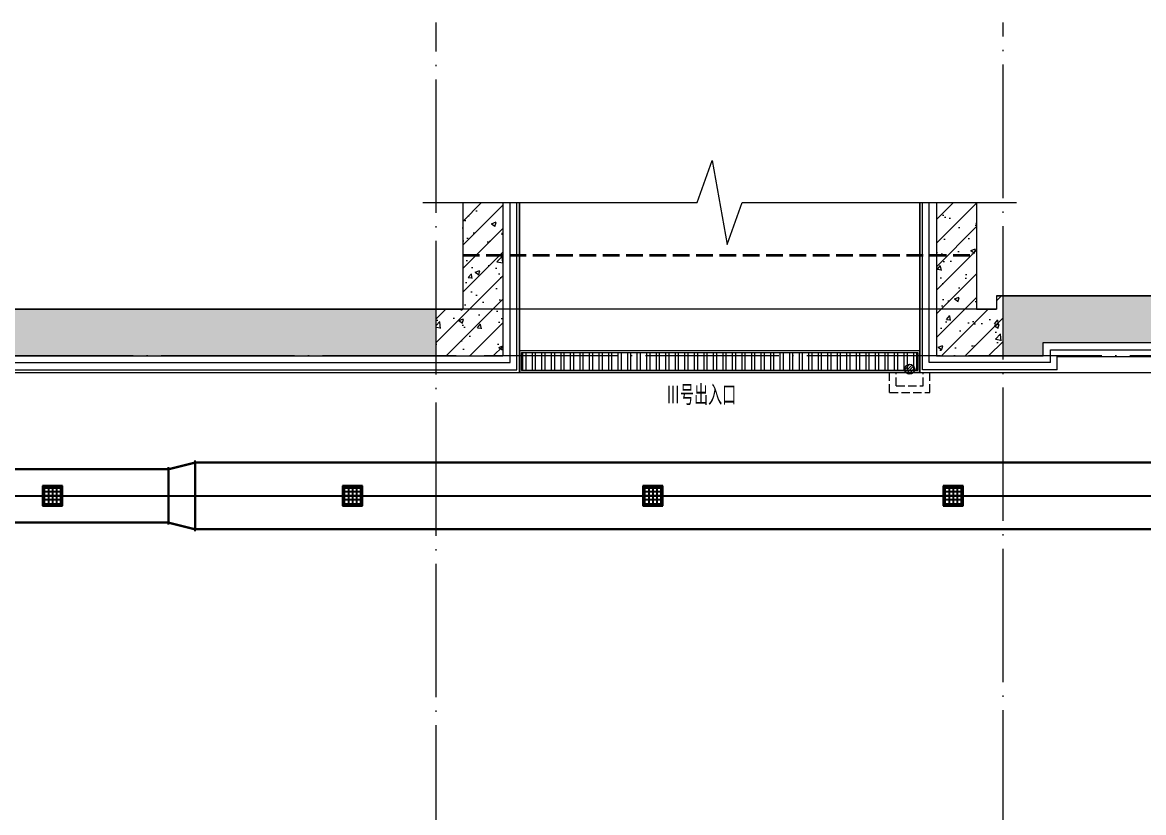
# Model space of a CAD drawing. Extents: x 4 to 13611208, y -605838 to 574722.
# Drawn here: x 13407197 to 13424004, y 197712 to 209560 of the extents above; entities that cross this region are included whole.
import ezdxf

# ---------------------------------------------------------------- set-up
doc = ezdxf.new("R2010")
doc.units = 0
doc.header["$LTSCALE"] = 1000
doc.header["$MEASUREMENT"] = 0
for name, pattern in [('CENTER2', [28.575, 19.05, -3.175, 3.175, -3.175]), ('DASH', [0.35, 0.25, -0.1]), ('DOTE', [2.42, 2, -0.2, 0.02, -0.2])]:
    doc.linetypes.add(name, pattern=pattern)
for name, color, linetype in [('DUCT-D-S中心线', 5, 'CENTER2'), ('DUCT-D-S法兰', 2, 'Continuous'), ('DUCT-D-S管', 130, 'Continuous'), ('DUCT-D-S管端线', 2, 'Continuous'), ('DUCT-D-S风口', 7, 'Continuous')]:
    doc.layers.add(name, color=color, linetype=linetype)
doc.layers.add('pipe排水', color=8, linetype='Continuous', lineweight=5)
doc.layers.add('建筑底图', color=8, linetype='Continuous', lineweight=13)
doc.styles.add('C', font='HZTXT_E', dxfattribs={"width": 0.7, "bigfont": 'HZTXT'})
pattern_1 = [(45, (793255.26, 8e-09), (-176.7766953, 176.7766953), []), (50, (793255.26, 8e-09), (717.260183, -62.752135), [75, -825]), (355, (793255.26, 8e-09), (-138.751334, 752.192134), [60, -660]), (100.4514, (793315, -5.2), (578.50938, 689.439542), [63.74019, -701.14211]), (46.1842, (793255.26, 200), (1067.24105, -165.519014), [112.5, -1237.5]), (96.6356, (793344.2, 186.2), (934.662706, 974.11787), [95.61029, -1051.713]), (351.1842, (793255.3, 200), (934.661945, 974.1186), [90, -990]), (21, (793355.26, 150), (596.907052, -402.61889), [75, -825]), (326, (793355.26, 150), (243.31533, 725.150045), [60, -660]), (71.4514, (793405, 116.45), (840.22263, 322.530497), [63.74019, -701.14211]), (37.5, (793255.26, 8e-09), (12.1598553, 332.893854), [0, -652, 0, -670, 0, -662.5]), (7.5, (793255.26, 8e-09), (263.069537, 394.411712), [0, -382, 0, -637, 0, -252.5]), (327.5, (793032.26, 8e-09), (533.822436, -22.554872), [0, -250, 0, -780, 0, -1035]), (317.5, (792932.26, 8e-09), (583.18617, 100.104982), [0, -325, 0, -518, 0, -735])]

# ---------------------------------------------------------------- blocks, each defined once
blk = doc.blocks.new('地漏')
at = {"layer": 'pipe排水'}
h = blk.add_hatch(dxfattribs=at)
h.set_pattern_fill('ANSI31', color=8, scale=25, style=0)
h.set_pattern_definition([(45, (-444803.95, -349136.397), (-28.0633004, 28.0633004), [])])
h.paths.add_polyline_path([(100, 0, 1), (-100, 0, 1)])
blk.add_circle((0, 0), 100, dxfattribs=at)
blk = doc.blocks.new('$风口$00000107')
for p, q in [((100, 100), (-100, 100)), ((-100, 100), (-88, 88)), ((-100, 100), (-100, -100)), ((88, 88), (-88, 88)), ((-88, 88), (-88, -88)), ((-88, 88), (-80, 80)), ((-80, 80), (80, 80)), ((-80, -80), (-80, 80)), ((80, 40), (-80, 40)), ((-40, 80), (-40, -80)), ((0, 80), (0, -80)), ((40, 80), (40, -80)), ((80, 80), (88, 88)), ((80, 80), (80, -80)), ((100, 100), (88, 88)), ((88, -88), (88, 88)), ((100, -100), (100, 100)), ((-100, -100), (-88, -88)), ((-100, -100), (100, -100)), ((-88, -88), (-80, -80)), ((88, -88), (-88, -88)), ((80, 0), (-80, 0)), ((80, -40), (-80, -40)), ((-80, -80), (80, -80)), ((80, -80), (88, -88)), ((100, -100), (88, -88))]:
    blk.add_line(p, q)

msp = doc.modelspace()

# ---------------------------------------------------------------- hatches: boundary and pattern name
at = {"layer": '建筑底图'}
h = msp.add_hatch(dxfattribs=at)
h.set_pattern_fill('钢筋混凝土', color=8, scale=100, style=0)
h.set_pattern_definition(pattern_1)
h.paths.add_polyline_path([(13421897.4, 205459.5), (13421897.4, 204559.5), (13422497.4, 204559.5), (13422497.4, 204759.5), (13453297.4, 204759.5), (13453297.4, 205459.5)])
h.paths.add_polyline_path([(13333997.4, 206729.5), (13333397.4, 206729.5), (13333397.4, 204559.5), (13413397.4, 204559.5), (13413397.4, 205259.5), (13333997.4, 205259.5)])
h = msp.add_hatch(dxfattribs=at)
h.set_pattern_fill('钢筋混凝土', color=8, scale=100, style=0)
h.set_pattern_definition(pattern_1)
h.paths.add_polyline_path([(13413797.4, 206859.5), (13413797.4, 205259.5), (13413397.4, 205259.5), (13413397.4, 204559.5), (13414397.4, 204559.5), (13414397.4, 206859.5)])
h = msp.add_hatch(dxfattribs=at)
h.set_pattern_fill('钢筋混凝土', color=8, scale=100, style=0)
h.set_pattern_definition(pattern_1)
h.paths.add_polyline_path([(13421897.4, 205459.5), (13421797.4, 205459.5), (13421797.4, 205259.5), (13421497.4, 205259.5), (13421497.4, 206859.5), (13420897.4, 206859.5), (13420897.4, 204559.5), (13421897.4, 204559.5)])
h = msp.add_hatch(dxfattribs=at)
h.set_pattern_fill('ANSI32', color=8, scale=30, angle=244.88267, style=0)
h.set_pattern_definition([(90, (13619154.13, 205038.56), (-142.875, 8e-12), []), (90, (13619201.76, 205086.18), (-142.875, 8e-12), [])])
h.paths.add_polyline_path([(13414677.4, 204339.5), (13414677.4, 204609.5), (13420617.4, 204609.5), (13420617.4, 204339.5)])

# ---------------------------------------------------------------- linework, layer by layer
at = {"layer": 'DUCT-D-S中心线'}
for p, q in [((13391999.3, 202459.5), (13409386.1, 202459.5)), ((13409386.3, 202459.5), (13409786.3, 202459.5)), ((13409786.5, 202459.5), (13425796.7, 202459.5))]:
    msp.add_line(p, q, dxfattribs=at)
at = {"layer": 'DUCT-D-S法兰'}
for p, q in [((13409386.2, 202029.5), (13409386.2, 202889.5)), ((13409786.4, 201929.5), (13409786.4, 202989.5))]:
    msp.add_line(p, q, dxfattribs=at)
at = {"layer": 'DUCT-D-S法兰', "color": 18, "true_color": 0x000000}
for p in [(13409386.1, 202459.5, 4450), (13409386.3, 202459.5, 4450), (13409786.3, 202459.5, 4450), (13409786.5, 202459.5, 4450)]:
    msp.add_point(p, dxfattribs=at)
at = {"layer": 'DUCT-D-S管', "const_width": 35}
for points in [[(13409386.1, 202859.5), (13391999.3, 202859.5)], [(13409386.1, 202059.5), (13409386.1, 202859.5)], [(13409386.3, 202859.5), (13409786.3, 202959.5)], [(13425796.7, 202959.5), (13409786.5, 202959.5)], [(13409786.5, 202959.5), (13409786.5, 201959.5)], [(13391999.3, 202059.5), (13409386.1, 202059.5)], [(13409386.3, 202059.5), (13409786.3, 201959.5)], [(13409786.5, 201959.5), (13425796.7, 201959.5)]]:
    msp.add_lwpolyline(points, dxfattribs=at)
at = {"layer": 'DUCT-D-S管', "color": 18, "true_color": 0x000000}
for p in [(13409386.3, 202459.5, 4450), (13409786.3, 202459.5, 4450)]:
    msp.add_point(p, dxfattribs=at)
at = {"layer": 'DUCT-D-S管端线'}
for p, q in [((13409386.3, 202859.5), (13409386.3, 202059.5)), ((13409786.3, 201959.5), (13409786.3, 202959.5))]:
    msp.add_line(p, q, dxfattribs=at)
at = {"layer": '建筑底图', "linetype": 'DOTE'}
msp.add_line((13413397.4, 180083), (13413397.4, 209559.5), dxfattribs=at)
at = {"layer": '建筑底图', "color": 8, "linetype": 'DOTE'}
for p, q in [((13421897.4, 182726.1), (13421897.4, 209559.5)), ((13474197.4, 204559.5), (13119297.4, 204559.5))]:
    msp.add_line(p, q, dxfattribs=at)
at = {"layer": '建筑底图', "color": 8}
for p, q in [((13413797.4, 206859.5), (13413797.4, 205259.5)), ((13414397.4, 206859.5), (13414397.4, 204559.5)), ((13414507.4, 204459.5), (13414507.4, 206859.5)), ((13414607.4, 204349.5), (13414607.4, 206859.5)), ((13414647.4, 206859.5), (13414647.4, 204309.5)), ((13420647.4, 204309.5), (13420647.4, 206859.5)), ((13420687.4, 204349.5), (13420687.4, 206859.5)), ((13420787.4, 204459.5), (13420787.4, 206859.5)), ((13420897.4, 206859.5), (13420897.4, 204559.5)), ((13421497.4, 206859.5), (13421497.4, 205259.5)), ((13421797.4, 205459.5), (13459597.4, 205459.5)), ((13421797.4, 205459.5), (13421797.4, 205259.5)), ((13333997.4, 205259.5), (13413797.4, 205259.5)), ((13421497.4, 205259.5), (13421797.4, 205259.5)), ((13422497.4, 204759.5), (13460397.4, 204759.5)), ((13422497.4, 204559.5), (13422497.4, 204759.5)), ((13422497.4, 204759.5), (13460397.4, 204759.5)), ((13333397.4, 204559.5), (13414397.4, 204559.5)), ((13420897.4, 204559.5), (13422497.4, 204559.5)), ((13422607.4, 204649.5), (13431922.4, 204649.5)), ((13422607.4, 204459.5), (13422607.4, 204649.5)), ((13422707.4, 204549.5), (13432022.4, 204549.5)), ((13422707.4, 204349.5), (13422707.4, 204549.5)), ((13333297.4, 204459.5), (13414507.4, 204459.5)), ((13422607.4, 204459.5), (13420787.4, 204459.5)), ((13333187.4, 204349.5), (13414607.4, 204349.5)), ((13422707.4, 204349.5), (13420687.4, 204349.5))]:
    msp.add_line(p, q, dxfattribs=at)
at = {"layer": '建筑底图', "color": 8, "ltscale": 3}
for p, q in [((13414647.4, 204309.5, 0), (13414647.4, 206859.5, 0)), ((13420647.4, 206859.5), (13420647.4, 204309.5)), ((13420647.4, 204309.5), (13427797.4, 204309.5))]:
    msp.add_line(p, q, dxfattribs=at)
at = {"layer": '建筑底图', "color": 8, "linetype": 'DASH'}
for p, q in [((13413797.4, 206079.5), (13421497.4, 206079.5)), ((13413797.4, 206059.5), (13421497.4, 206059.5))]:
    msp.add_line(p, q, dxfattribs=at)
at = {"layer": '建筑底图', "color": 8, "linetype": 'DASH', "ltscale": 0.5}
for p, q in [((13420197.4, 204009.5), (13420197.4, 204309.5)), ((13420297.4, 204109.5), (13420297.4, 204309.5)), ((13420697.4, 204109.5), (13420697.4, 204309.5)), ((13420797.4, 204009.5), (13420797.4, 204309.5)), ((13420297.4, 204109.5), (13420697.4, 204109.5)), ((13420197.4, 204009.5), (13420797.4, 204009.5))]:
    msp.add_line(p, q, dxfattribs=at)
at = {"layer": '建筑底图', "color": 8}
for points in [[(13473697.4, 207859.5), (13459597.4, 207859.5), (13459597.4, 205459.5), (13421797.4, 205459.5), (13421797.4, 205259.5), (13333997.4, 205259.5)], [(13333147.4, 207229.5), (13333147.4, 204309.5), (13427497.4, 204309.5)], [(13422497.4, 204559.5), (13422497.4, 204759.5), (13456172.4, 204759.5)]]:
    msp.add_lwpolyline(points, dxfattribs=at)
at = {"layer": '建筑底图'}
msp.add_lwpolyline([(13413197.4, 206859.5), (13417309.9, 206859.5), (13417539.2, 207489.5), (13417761.3, 206229.5), (13417984.9, 206859.5), (13422097.4, 206859.5)], dxfattribs=at)
at = {"layer": '建筑底图', "color": 8}
for points in [[(13414647.4, 204309.5), (13414647.4, 204639.5), (13420647.4, 204639.5), (13420647.4, 204309.5)], [(13414677.4, 204339.5), (13414677.4, 204609.5), (13420617.4, 204609.5), (13420617.4, 204339.5)]]:
    msp.add_lwpolyline(points, close=True, dxfattribs=at)
msp.add_circle((13420497.4, 204359.5), 75, dxfattribs=at)

# ---------------------------------------------------------------- block references
at = {"layer": 'DUCT-D-S风口', "xscale": 1.5, "yscale": 1.5}
for p in [(13407647.4, 202459.5, 3435), (13412147.4, 202459.5, 3435), (13416647.4, 202459.5, 3435), (13421147.4, 202459.5, 3435)]:
    msp.add_blockref('$风口$00000107', p, dxfattribs=at)
at = {"layer": '建筑底图', "color": 8, "ltscale": 3.5, "xscale": 0.7499999999999998, "yscale": 0.7499999999999998, "zscale": 0.7499999999999998}
msp.add_blockref('地漏', (13420497.4, 204359.5), dxfattribs=at)

# ---------------------------------------------------------------- texts
at = {"layer": '建筑底图', "style": 'C', "width": 0.7}
msp.add_text('Ⅲ号出入口', height=300, dxfattribs=at).set_placement((13416845.5, 203820.5))

doc.saveas('drawing.dxf')
